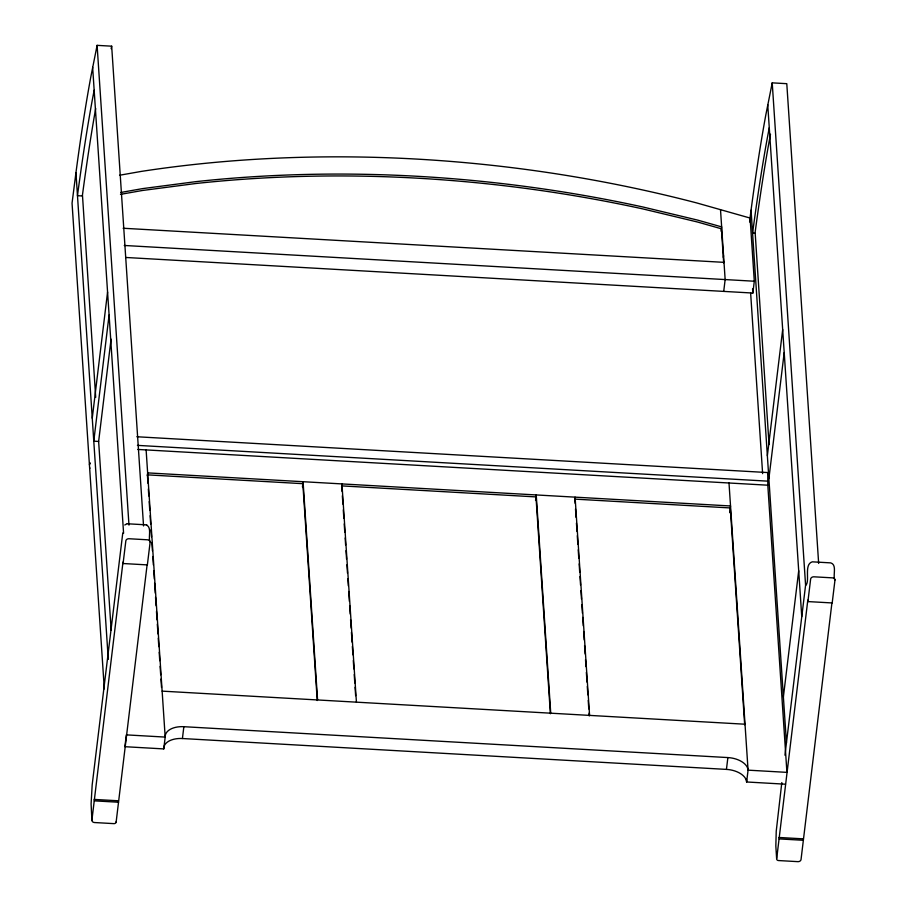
<?xml version="1.0" encoding="UTF-8"?>
<svg xmlns="http://www.w3.org/2000/svg" width="907" height="907" viewBox="0 0 907 907"><rect width="100%" height="100%" fill="white"/><g stroke="black" fill="none" stroke-linecap="round" stroke-linejoin="round"><path stroke-width="1.36" d="M89.419 464.701L90.292 462.955L89.521 463.965M92.253 418.195L107.57 292.054M109.089 315.035L93.772 441.165L98.636 441.437L111.164 630.116M98.636 441.437L111.062 339.139M122.785 532.931L92.174 784.929L91.097 803.863L91.913 820.37M116.175 821.753L116.051 822.49A2.109 1.701 -3.8 0 1 113.874 823.635L94.487 822.536A2.857 2.313 -3.8 0 1 91.924 820.075L122.989 562.091L123.08 563.519L147.365 564.902L150.12 542.261A3.038 2.449 -3.8 0 0 147.388 539.79L128.953 538.735A2.857 2.313 -3.8 0 0 125.835 540.889L123.08 563.519M147.331 475.517L147.648 472.887L730.52 505.97L729.704 512.67M116.107 822.332L147.104 564.868M136.855 436.755L767.741 472.558L767.81 485.313L786.925 772.367L748.071 770.156A19.535 11.383 6.9 0 0 727.879 757.572L183.86 726.7A19.535 11.383 6.9 0 0 165.187 737.085L126.334 734.874L124.894 746.699L163.759 748.91L165.187 737.085L146.118 449.917M163.759 748.91A19.535 11.383 6.9 0 1 182.42 738.525L183.86 726.7M302.439 486.968L303.074 481.708L317.575 699.955M341.622 486.549L341.939 483.919L356.428 702.165M535.561 500.46L536.23 494.939L550.73 713.185M574.766 499.78L575.083 497.149L589.584 715.396M721.133 231.183L721.655 226.897L697.732 220.129L643.086 207.034A840.846 489.723 6.9 0 0 195.855 181.649L142.546 188.622L120.71 192.477M723.332 257.497L723.559 255.615M723.718 291.396L725.147 279.571L720.509 209.676M749.613 222L750.1 218.054L696.587 202.896A840.846 489.723 6.9 0 0 141.401 171.389L119.565 175.244M125.654 257.463L752.855 293.052L754.295 281.227L750.1 218.054M785.496 784.192L746.631 781.981A19.535 11.383 6.9 0 0 726.439 769.397L727.879 757.572M767.367 455.699L782.684 329.558M768.887 478.669L784.204 352.54M783.387 696.916L798.704 570.775M784.94 755.202L805.586 585.196L772.22 82.854L786.788 83.682L818.658 563.44M781.811 782.571L776.233 831.231L775.836 846.016L776.664 859.167A2.109 1.701 -3.8 0 0 778.535 860.55L797.911 861.65A2.857 2.313 -3.8 0 0 801.04 859.507L831.923 602.928M805.892 585.253C810.076 580.707 803.749 564.211 812.321 561.83L830.744 562.884C837.433 564.812 832.467 576.002 834.95 580.015M776.721 858.43L807.808 600.139L807.91 601.579L832.195 602.951L834.939 580.321A2.857 2.313 -3.8 0 0 832.377 577.85L813.953 576.807A3.038 2.449 -3.8 0 0 810.654 578.938L807.91 601.579M95.7 397.345L82.458 195.005A572.022 50.985 -86.8 0 1 95.689 108.466M749.681 220.775L751.177 209.256A572.022 50.985 -86.8 0 1 765.825 114.883L772.22 82.854M769.045 444.566L755.134 232.362A572.022 50.985 -86.8 0 1 769.782 137.989L770.508 134.191M94.158 90.201L92.242 100.348A572.022 50.985 -86.8 0 0 77.594 194.722L77.469 195.685L82.333 195.957M769.272 127.706L767.356 137.853A572.022 50.985 -86.8 0 0 752.708 232.226L752.583 233.19L755.009 233.326M143.544 525.935L111.674 46.178L97.106 45.35L90.723 77.378A572.022 50.985 -86.8 0 0 76.075 171.752L72.05 203.168L104.305 688.878M111.142 48.695L111.674 46.178M124.781 524.983L126.946 523.77M120.484 194.359L142.32 190.504L195.629 183.531A840.846 489.723 6.9 0 1 642.859 208.916L697.494 222.011L721.416 228.791L723.684 262.883M123.114 228.247L724.001 262.35M124.259 245.468L754.295 281.227M137.422 445.371L768.308 481.175M137.796 449.441L767.855 485.2M127.32 523.77L145.744 524.813C152.569 526.672 147.762 537.817 150.109 541.955M162.138 691.134L745.021 724.217M182.42 738.525L726.439 769.397M778.988 837.467L803.273 838.85M94.169 799.418L118.454 800.79M779.09 838.907L803.375 840.29M94.26 800.847L118.545 802.23M146.492 524.96L147.07 525.176M89.884 468.318L89.612 467.581M767.741 104.736L801.754 616.726M751.053 210.22L786.437 742.856M752.572 288.845L752.855 293.052M750.622 292.916L762.628 473.647M729.001 483L748.071 770.156L746.631 781.981L746.45 779.17M744.681 724.772L730.282 507.943L574.845 499.122L575.129 503.34M575.503 508.974L576.07 517.421M576.444 523.056L576.999 531.502M577.283 535.731L577.838 544.177M578.212 549.812L578.779 558.259M579.154 563.893L579.709 572.34M579.992 576.557L580.548 585.015M580.922 590.638L581.489 599.085M581.863 604.72L582.419 613.166M582.702 617.395L583.269 625.841M583.643 631.476L584.199 639.923M584.573 645.557L585.14 654.004M585.514 659.638L585.979 666.679M586.353 672.302L587.01 682.166M587.283 686.384L587.849 694.841M588.224 700.465L588.779 708.911M589.062 713.14L589.255 715.952M550.39 713.752L535.992 496.911L341.701 485.891L342.075 491.515M342.347 495.744L342.914 504.19M343.288 509.825L343.844 518.271M344.218 523.906L344.785 532.352M345.159 537.987L345.624 545.028M345.998 550.662L346.565 559.109M346.939 564.732L347.494 573.19M347.869 578.813L348.333 585.854M348.707 591.489L349.365 601.341M349.649 605.57L350.204 614.016M350.578 619.651L351.145 628.097M351.428 632.326L352.075 642.179M352.358 646.408L352.925 654.854M353.299 660.489L353.855 668.935M354.229 674.559L354.796 683.016M355.068 687.234L355.635 695.68M317.246 700.521L302.836 483.68L147.41 474.86L147.966 483.306M148.34 488.941L148.805 495.982M149.179 501.616L149.746 510.063M150.12 515.698L150.675 524.144M151.05 529.779L151.526 536.819M151.888 542.443L152.455 550.889M152.83 556.524L153.385 564.97M153.759 570.605L154.326 579.051M154.609 583.28L155.256 593.133M155.539 597.362L156.106 605.808M156.48 611.443L157.036 619.889M157.319 624.107L157.977 633.97M158.249 638.188L158.816 646.646M159.19 652.269L159.745 660.715M160.12 666.35L160.686 674.797M160.97 679.026L161.525 687.472M97.106 45.35L128.975 525.108M92.639 67.231L123.59 533.282M75.95 172.715L108.273 659.412"/></g></svg>
